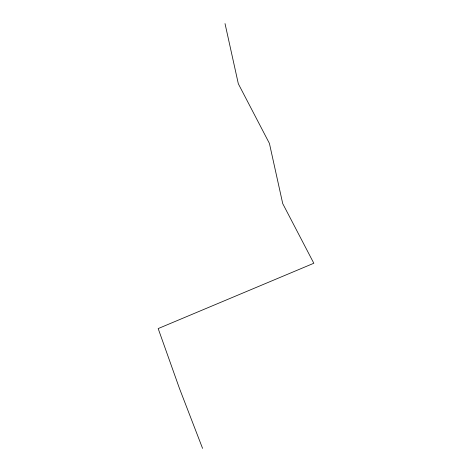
<?xml version="1.0" encoding="UTF-8"?>
<svg xmlns="http://www.w3.org/2000/svg" width="472" height="472" viewBox="0 0 472 472"><rect width="100%" height="100%" fill="white"/><g stroke="black" fill="none" stroke-linecap="round" stroke-linejoin="round"><path stroke-width="0.71" d="M202.577 448.4L179.49 388.515L158.179 328.577L313.821 263.252L282.728 203.609L269.423 143.423L238.33 83.786L225.02 23.6"/></g></svg>
